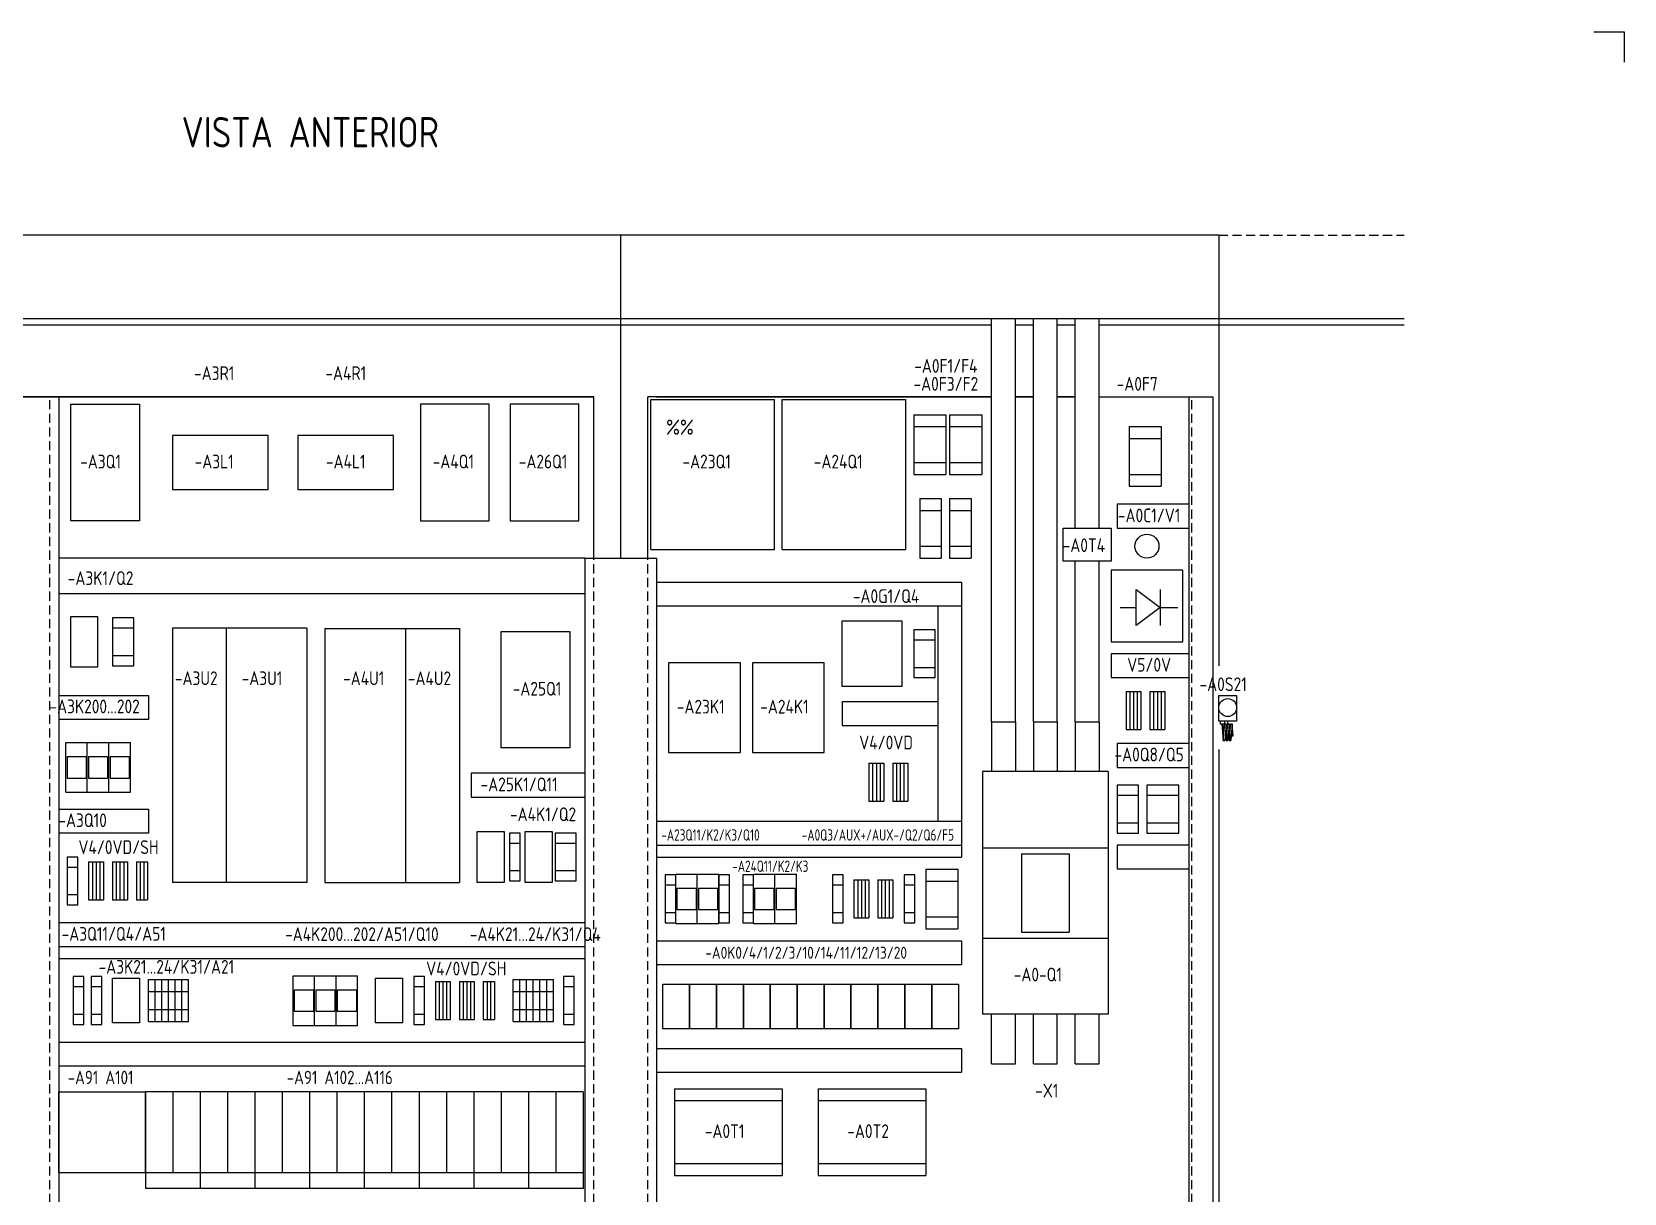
# Model space of a CAD drawing. Extents: x 10 to 420, y 5 to 297.
# Drawn here: x 158.2 to 420, y 106 to 297 of the extents above; entities that cross this region are included whole.
import ezdxf
from ezdxf.enums import TextEntityAlignment as Align

# ---------------------------------------------------------------- set-up
doc = ezdxf.new("R2010")
doc.units = 0
doc.header["$LTSCALE"] = 6
doc.header["$MEASUREMENT"] = 0
doc.linetypes.add('HIDDEN', pattern=[0.375, 0.25, -0.125])
doc.layers.get('0').update_dxf_attribs({"linetype": 'CONTINUOUS'})
for name, color, linetype in [('3', 3, 'CONTINUOUS'), ('CART', 7, 'CONTINUOUS'), ('INT', 3, 'CONTINUOUS'), ('MAN', 3, 'CONTINUOUS')]:
    doc.layers.add(name, color=color, linetype=linetype)
doc.styles.add('DIN', font='DIN', dxfattribs={"width": 0.85})

# ---------------------------------------------------------------- blocks, each defined once
blk = doc.blocks.new('WB-FG100')
at = {"layer": 'CART', "color": 1}
for p, q in [((415, 297), (420, 297)), ((420, 297), (420, 292))]:
    blk.add_line(p, q, dxfattribs=at)
at = {"layer": 'CART', "color": 7, "style": 'DIN', "width": 0.9}
blk.add_attdef('FILE', text='', height=2.5, rotation=90, dxfattribs=at).set_placement((15.95, 68.38), align=Align.CENTER)
for tag, p in [('MOD-3', (13.92, 19)), ('MOD-2', (13.92, 15)), ('MOD-1', (13.92, 11)), ('NR.COMMESSA', (315, 9))]:
    blk.add_attdef(tag, text='', height=2.5, dxfattribs=at).set_placement(p, align=Align.MIDDLE)
at = {"layer": 'CART', "color": 7, "style": 'DIN'}
for tag, width, p in [('REV-3', 0.9, (21.66, 19)), ('DATA-3', 0.9, (45.37, 19)), ('NOME-3', 0.9, (57.37, 19)), ('REV-2', 0.9, (21.66, 15)), ('DATA-2', 0.9, (45.37, 15)), ('NOME-2', 0.9, (57.37, 15)), ('REV-1', 0.9, (21.66, 11)), ('DATA-1', 0.9, (45.37, 11)), ('NOME-1', 0.7, (57.37, 11))]:
    blk.add_attdef(tag, text='', height=2, dxfattribs=dict(at, width=width)).set_placement(p, align=Align.MIDDLE_LEFT)
at = {"layer": 'CART', "color": 7, "style": 'DIN', "width": 0.9}
for tag, p, height in [('DATA', (78.64, 17.94), 2), ('ESECUTORE', (78.64, 13.97), 2), ('CONTROLLORE', (78.64, 9.99), 2), ('NORMA', (78.64, 6.01), 2), ('SEGUE', (398.93, 5.65), 2.8)]:
    blk.add_attdef(tag, p, '', height=height, dxfattribs=at)
at = {"layer": 'CART', "color": 2, "style": 'DIN', "width": 0.9}
for tag, p in [('TITOLO-1/3', (266.5, 18.23)), ('TITOLO-1/2', (266.5, 15.73)), ('TITOLO-2/3', (266.5, 13.18)), ('TITOLO-2/2', (266.5, 10.68)), ('TITOLO-3/3', (266.5, 8.13))]:
    blk.add_attdef(tag, text='', height=3.5, dxfattribs=at).set_placement(p, align=Align.MIDDLE)
at = {"layer": 'CART', "color": 3, "style": 'DIN', "width": 0.9}
blk.add_attdef('ASSIEME', text='', height=3.5, dxfattribs=at).set_placement((334, 17), align=Align.MIDDLE)
at = {"layer": 'CART', "color": 3, "style": 'DIN', "width": 0.85}
for tag, p in [('=', (375.33, 16.63)), ('+', (375.33, 12.76))]:
    blk.add_attdef(tag, text='', height=3, dxfattribs=at).set_placement(p, align=Align.BOTTOM_LEFT)
at = {"layer": 'CART', "color": 2, "style": 'DIN', "width": 0.9}
blk.add_attdef('DISEGNO', text='', height=5, dxfattribs=at).set_placement((395.27, 6.35), align=Align.RIGHT)
at = {"layer": 'CART', "color": 3, "style": 'DIN', "width": 0.9}
blk.add_attdef('FOGLIO', text='', height=2.8, dxfattribs=at).set_placement((414.2, 9.56), align=Align.RIGHT)
at = {"layer": 'CART', "color": 1, "style": 'DIN', "width": 0.9}
blk.add_attdef('TIPOLOGIA', (233.37, 6), '', height=2, dxfattribs=at)
blk = doc.blocks.new('F-3NP50')
at = {"color": 3}
for p, q in [((0, -9.75), (0, 9.75)), ((0, 9.75), (11.5, 9.75)), ((11.5, 9.75), (11.5, -9.75)), ((11.5, -9.75), (0, -9.75))]:
    blk.add_line(p, q, dxfattribs=at)
blk = doc.blocks.new('F-AC15S')
at = {"color": 3, "linetype": 'Continuous'}
for p, q in [((0, 21.25), (0, -21.25)), ((13.5, 21.25), (0, 21.25)), ((13.5, 21.25), (13.5, -21.25)), ((13.5, -21.25), (0, -21.25))]:
    blk.add_line(p, q, dxfattribs=at)
blk = doc.blocks.new('F-ACAS')
at = {"color": 3, "linetype": 'Continuous'}
for p, q in [((0, 21.25), (0, -21.25)), ((9, 21.25), (0, 21.25)), ((9, 21.25), (9, -21.25)), ((9, -21.25), (0, -21.25))]:
    blk.add_line(p, q, dxfattribs=at)

msp = doc.modelspace()

# ---------------------------------------------------------------- linework, layer by layer
at = {"color": 4, "linetype": 'Continuous'}
for p, q in [((255.04, 263.55), (156.74, 263.55)), ((255.04, 210.47), (255.04, 263.55)), ((353.34, 263.55), (255.04, 263.55)), ((353.34, 263.55), (353.34, 192.77)), ((353.34, 179.01), (353.34, 71.86))]:
    msp.add_line(p, q, dxfattribs=at)
at = {"color": 4, "linetype": 'HIDDEN'}
msp.add_line((353.34, 263.55), (383.82, 263.55), dxfattribs=at)
at = {"color": 3, "linetype": 'Continuous'}
for p, q in [((383.82, 249.79), (71.22, 249.79)), ((71.22, 248.8), (315.99, 248.8)), ((315.99, 183.53), (315.99, 249.79)), ((319.92, 183.53), (319.92, 249.79)), ((319.92, 248.8), (322.87, 248.8)), ((322.87, 183.53), (322.87, 249.79)), ((326.8, 183.53), (326.8, 249.79)), ((326.8, 248.8), (329.75, 248.8)), ((329.75, 215.38), (329.75, 249.79)), ((333.68, 215.38), (333.68, 249.79)), ((333.68, 248.8), (383.82, 248.8)), ((197.05, 230.62), (181.32, 230.62)), ((181.32, 230.62), (181.32, 221.77)), ((197.05, 221.77), (197.05, 230.62)), ((217.69, 230.62), (201.96, 230.62)), ((201.96, 230.62), (201.96, 221.77)), ((217.69, 221.77), (217.69, 230.62)), ((181.32, 221.77), (197.05, 221.77)), ((201.96, 221.77), (217.69, 221.77)), ((329.75, 183.53), (329.75, 209.97)), ((333.68, 183.53), (333.68, 209.97)), ((347.45, 208.5), (335.65, 208.5)), ((335.65, 208.5), (335.65, 196.7)), ((347.45, 196.7), (347.45, 208.5)), ((291.42, 200.14), (301.25, 200.14)), ((291.42, 189.33), (291.42, 200.14)), ((301.25, 200.14), (301.25, 189.33)), ((181.32, 198.92), (181.32, 157.14)), ((190.17, 198.92), (181.32, 198.92)), ((190.17, 198.92), (190.17, 157.14)), ((190.17, 198.92), (190.17, 157.14)), ((203.44, 198.92), (190.17, 198.92)), ((203.44, 198.92), (203.44, 157.14)), ((335.65, 196.7), (347.45, 196.7)), ((301.25, 189.33), (291.42, 189.33)), ((315.99, 183.53), (315.99, 175.37)), ((315.99, 183.53), (319.92, 183.53)), ((319.92, 183.53), (319.92, 175.37)), ((322.87, 183.53), (326.8, 183.53)), ((322.87, 183.53), (322.87, 175.37)), ((326.8, 183.53), (326.8, 175.37)), ((329.75, 183.53), (333.68, 183.53)), ((329.75, 183.53), (329.75, 175.37)), ((333.68, 183.53), (333.68, 175.37)), ((163.8, 180.14), (167.34, 180.14)), ((167.34, 180.14), (170.88, 180.14)), ((170.88, 180.14), (174.42, 180.14)), ((335.16, 175.37), (314.52, 175.37)), ((314.52, 175.37), (314.52, 135.46)), ((335.16, 175.37), (335.16, 135.46)), ((163.8, 171.98), (167.34, 171.98)), ((167.34, 171.98), (170.88, 171.98)), ((170.88, 171.98), (174.42, 171.98)), ((314.52, 162.84), (335.16, 162.84)), ((320.91, 161.86), (328.77, 161.86)), ((320.91, 161.86), (320.91, 148.98)), ((328.77, 161.86), (328.77, 148.98)), ((190.17, 157.14), (181.32, 157.14)), ((203.44, 157.14), (190.17, 157.14)), ((264.07, 158.51), (267.61, 158.51)), ((267.61, 158.51), (271.15, 158.51)), ((276.85, 158.51), (280.39, 158.51)), ((280.39, 158.51), (283.93, 158.51)), ((264.07, 150.36), (267.61, 150.36)), ((267.61, 150.36), (271.15, 150.36)), ((276.85, 150.36), (280.39, 150.36)), ((280.39, 150.36), (283.93, 150.36)), ((314.52, 148), (335.16, 148)), ((320.91, 148.98), (328.77, 148.98)), ((201.16, 141.8), (204.7, 141.8)), ((204.7, 141.8), (208.23, 141.8)), ((208.23, 141.8), (211.77, 141.8)), ((201.16, 133.64), (204.7, 133.64)), ((204.7, 133.64), (208.23, 133.64)), ((208.23, 133.64), (211.77, 133.64)), ((335.16, 135.46), (314.52, 135.46)), ((315.99, 127.3), (315.99, 135.46)), ((319.92, 127.3), (319.92, 135.46)), ((322.87, 127.3), (322.87, 135.46)), ((326.8, 127.3), (326.8, 135.46)), ((329.75, 127.3), (329.75, 135.46)), ((333.68, 127.3), (333.68, 135.46)), ((315.99, 127.3), (319.92, 127.3)), ((322.87, 127.3), (326.8, 127.3)), ((329.75, 127.3), (333.68, 127.3))]:
    msp.add_line(p, q, dxfattribs=at)
at = {"color": 2, "linetype": 'Continuous'}
for p, q in [((150.85, 237.01), (162.64, 237.01)), ((162.64, 237.01), (162.64, 95.45)), ((348.43, 237.01), (348.43, 95.45)), ((348.43, 237.01), (352.36, 237.01)), ((352.36, 237.01), (352.36, 95.45)), ((348.43, 219.31), (336.63, 219.31)), ((336.63, 219.31), (336.63, 215.38)), ((337.62, 219.31), (337.62, 219.31)), ((336.63, 215.38), (348.43, 215.38)), ((249.15, 210.47), (162.64, 210.47)), ((249.15, 210.47), (249.15, 95.45)), ((249.15, 210.47), (260.94, 210.47)), ((260.94, 210.47), (260.94, 95.45)), ((249.15, 204.57), (162.64, 204.57)), ((260.94, 206.53), (311.08, 206.53)), ((311.08, 206.53), (311.08, 161.32)), ((260.94, 202.6), (311.08, 202.6)), ((307.14, 202.6), (307.14, 167.21)), ((348.43, 194.74), (335.65, 194.74)), ((335.65, 194.74), (335.65, 190.81)), ((335.65, 190.81), (348.43, 190.81)), ((162.64, 187.86), (177.39, 187.86)), ((177.39, 187.86), (177.39, 183.92)), ((291.42, 186.87), (307.14, 186.87)), ((291.42, 186.87), (291.42, 182.94)), ((177.39, 183.92), (162.64, 183.92)), ((291.42, 182.94), (307.14, 182.94)), ((336.63, 179.99), (336.63, 176.06)), ((348.43, 179.99), (336.63, 179.99)), ((336.63, 176.06), (348.43, 176.06)), ((230.47, 175.08), (230.47, 171.15)), ((249.15, 175.08), (230.47, 175.08)), ((230.47, 171.15), (249.15, 171.15)), ((162.64, 169.18), (177.39, 169.18)), ((177.39, 169.18), (177.39, 165.25)), ((177.39, 165.25), (162.64, 165.25)), ((260.94, 167.21), (311.08, 167.21)), ((260.94, 163.28), (311.08, 163.28)), ((348.43, 163.28), (336.63, 163.28)), ((336.63, 163.28), (336.63, 159.35)), ((260.94, 161.32), (311.08, 161.32)), ((336.63, 159.35), (348.43, 159.35)), ((249.15, 150.5), (162.64, 150.5)), ((260.94, 147.55), (311.08, 147.55)), ((311.08, 147.55), (311.08, 143.62)), ((249.15, 146.57), (162.64, 146.57)), ((249.15, 144.6), (162.64, 144.6)), ((260.94, 143.62), (311.08, 143.62)), ((249.15, 130.84), (162.64, 130.84)), ((260.94, 129.86), (311.08, 129.86)), ((311.08, 129.86), (311.08, 125.93)), ((249.15, 126.91), (162.64, 126.91)), ((260.94, 125.93), (311.08, 125.93))]:
    msp.add_line(p, q, dxfattribs=at)
at = {"color": 7, "linetype": 'Continuous'}
for p, q in [((250.62, 237.01), (150.85, 237.01)), ((161.17, 237.01), (250.62, 237.01)), ((250.62, 210.47), (250.62, 237.01)), ((259.47, 210.47), (259.47, 237.01)), ((315.99, 237.01), (259.47, 237.01)), ((260.94, 237.01), (315.99, 237.01)), ((319.92, 237.01), (322.87, 237.01)), ((319.92, 237.01), (322.87, 237.01)), ((322.87, 237.01), (319.92, 237.01)), ((329.75, 237.01), (326.8, 237.01)), ((326.8, 237.01), (329.75, 237.01)), ((326.8, 237.01), (329.75, 237.01)), ((333.68, 237.01), (348.43, 237.01)), ((327.79, 209.97), (327.79, 215.38)), ((327.79, 215.38), (335.65, 215.38)), ((335.65, 215.38), (335.65, 209.97)), ((335.65, 209.97), (327.79, 209.97)), ((164, 177.83), (167.14, 177.83)), ((167.54, 177.83), (170.68, 177.83)), ((171.08, 177.83), (174.22, 177.83)), ((164, 174.29), (167.14, 174.29)), ((167.54, 174.29), (170.68, 174.29)), ((171.08, 174.29), (174.22, 174.29)), ((264.27, 156.2), (267.41, 156.2)), ((267.8, 156.2), (270.95, 156.2)), ((277.04, 156.2), (280.19, 156.2)), ((280.58, 156.2), (283.73, 156.2)), ((264.27, 152.67), (267.41, 152.67)), ((267.8, 152.67), (270.95, 152.67)), ((277.04, 152.67), (280.19, 152.67)), ((280.58, 152.67), (283.73, 152.67)), ((177.39, 141.16), (178.49, 141.16)), ((177.39, 134.28), (177.39, 141.16)), ((177.39, 139.2), (178.49, 139.2)), ((178.49, 141.16), (179.59, 141.16)), ((178.49, 134.28), (178.49, 141.16)), ((178.49, 134.28), (178.49, 141.16)), ((178.49, 139.2), (179.59, 139.2)), ((179.59, 134.28), (179.59, 141.16)), ((179.59, 141.16), (180.69, 141.16)), ((179.59, 134.28), (179.59, 141.16)), ((179.59, 139.2), (180.69, 139.2)), ((180.69, 141.16), (181.79, 141.16)), ((180.69, 134.28), (180.69, 141.16)), ((180.69, 141.16), (181.79, 141.16)), ((180.69, 134.28), (180.69, 141.16)), ((180.69, 134.28), (180.69, 141.16)), ((180.69, 139.2), (181.79, 139.2)), ((180.69, 139.2), (181.79, 139.2)), ((181.79, 141.16), (182.89, 141.16)), ((181.79, 134.28), (181.79, 141.16)), ((181.79, 134.28), (181.79, 141.16)), ((181.79, 134.28), (181.79, 141.16)), ((181.79, 139.2), (182.89, 139.2)), ((182.89, 141.16), (183.99, 141.16)), ((182.89, 134.28), (182.89, 141.16)), ((182.89, 134.28), (182.89, 141.16)), ((182.89, 139.2), (183.99, 139.2)), ((183.99, 134.28), (183.99, 141.16)), ((201.35, 139.49), (204.5, 139.49)), ((204.89, 139.49), (208.04, 139.49)), ((208.43, 139.49), (211.58, 139.49)), ((237.35, 141.16), (238.45, 141.16)), ((237.35, 134.28), (237.35, 141.16)), ((237.35, 139.2), (238.45, 139.2)), ((238.45, 134.28), (238.45, 141.16)), ((238.45, 141.16), (239.55, 141.16)), ((238.45, 134.28), (238.45, 141.16)), ((238.45, 139.2), (239.55, 139.2)), ((239.55, 141.16), (240.65, 141.16)), ((239.55, 134.28), (239.55, 141.16)), ((239.55, 134.28), (239.55, 141.16)), ((239.55, 139.2), (240.65, 139.2)), ((240.65, 141.16), (241.75, 141.16)), ((240.65, 134.28), (240.65, 141.16)), ((240.65, 141.16), (241.75, 141.16)), ((240.65, 134.28), (240.65, 141.16)), ((240.65, 134.28), (240.65, 141.16)), ((240.65, 139.2), (241.75, 139.2)), ((240.65, 139.2), (241.75, 139.2)), ((241.75, 134.28), (241.75, 141.16)), ((241.75, 134.28), (241.75, 141.16)), ((241.75, 141.16), (242.86, 141.16)), ((241.75, 134.28), (241.75, 141.16)), ((241.75, 139.2), (242.86, 139.2)), ((242.86, 134.28), (242.86, 141.16)), ((242.86, 141.16), (243.96, 141.16)), ((242.86, 134.28), (242.86, 141.16)), ((242.86, 139.2), (243.96, 139.2)), ((243.96, 134.28), (243.96, 141.16)), ((177.39, 136.25), (178.49, 136.25)), ((178.49, 136.25), (179.59, 136.25)), ((179.59, 136.25), (180.69, 136.25)), ((180.69, 136.25), (181.79, 136.25)), ((180.69, 136.25), (181.79, 136.25)), ((181.79, 136.25), (182.89, 136.25)), ((182.89, 136.25), (183.99, 136.25)), ((237.35, 136.25), (238.45, 136.25)), ((238.45, 136.25), (239.55, 136.25)), ((239.55, 136.25), (240.65, 136.25)), ((240.65, 136.25), (241.75, 136.25)), ((240.65, 136.25), (241.75, 136.25)), ((241.75, 136.25), (242.86, 136.25)), ((242.86, 136.25), (243.96, 136.25)), ((177.39, 134.28), (178.49, 134.28)), ((178.49, 134.28), (179.59, 134.28)), ((179.59, 134.28), (180.69, 134.28)), ((180.69, 134.28), (181.79, 134.28)), ((180.69, 134.28), (181.79, 134.28)), ((181.79, 134.28), (182.89, 134.28)), ((182.89, 134.28), (183.99, 134.28)), ((201.35, 135.95), (204.5, 135.95)), ((204.89, 135.95), (208.04, 135.95)), ((208.43, 135.95), (211.58, 135.95)), ((237.35, 134.28), (238.45, 134.28)), ((238.45, 134.28), (239.55, 134.28)), ((239.55, 134.28), (240.65, 134.28)), ((240.65, 134.28), (241.75, 134.28)), ((240.65, 134.28), (241.75, 134.28)), ((241.75, 134.28), (242.86, 134.28)), ((242.86, 134.28), (243.96, 134.28)), ((162.64, 122.73), (176.9, 122.73)), ((162.64, 109.46), (162.64, 122.73)), ((176.9, 109.46), (176.9, 122.73)), ((176.9, 122.73), (176.9, 106.81)), ((185.89, 122.73), (176.9, 122.73)), ((181.39, 122.73), (181.39, 109.46)), ((185.89, 122.73), (185.89, 106.81)), ((194.89, 122.73), (185.89, 122.73)), ((185.89, 122.73), (185.89, 106.81)), ((190.39, 122.73), (190.39, 109.46)), ((194.89, 122.73), (194.89, 106.81)), ((194.89, 122.73), (194.89, 106.81)), ((203.88, 122.73), (194.89, 122.73)), ((199.38, 122.73), (199.38, 109.46)), ((203.88, 122.73), (203.88, 106.81)), ((212.87, 122.73), (203.88, 122.73)), ((203.88, 122.73), (203.88, 106.81)), ((208.38, 122.73), (208.38, 109.46)), ((212.87, 122.73), (212.87, 106.81)), ((212.87, 122.73), (212.87, 106.81)), ((221.87, 122.73), (212.87, 122.73)), ((217.37, 122.73), (217.37, 109.46)), ((221.87, 122.73), (221.87, 106.81)), ((230.86, 122.73), (221.87, 122.73)), ((221.87, 122.73), (221.87, 106.81)), ((226.37, 122.73), (226.37, 109.46)), ((230.86, 122.73), (230.86, 106.81)), ((230.86, 122.73), (230.86, 106.81)), ((239.86, 122.73), (230.86, 122.73)), ((235.36, 122.73), (235.36, 109.46)), ((239.86, 122.73), (239.86, 106.81)), ((248.85, 122.73), (239.86, 122.73)), ((239.86, 122.73), (239.86, 106.81)), ((244.35, 122.73), (244.35, 109.46)), ((248.85, 122.73), (248.85, 106.81)), ((162.64, 109.46), (176.9, 109.46)), ((176.9, 109.46), (185.89, 109.46)), ((185.89, 109.46), (194.89, 109.46)), ((194.89, 109.46), (203.88, 109.46)), ((203.88, 109.46), (212.87, 109.46)), ((212.87, 109.46), (221.87, 109.46)), ((221.87, 109.46), (230.86, 109.46)), ((230.86, 109.46), (239.86, 109.46)), ((239.86, 109.46), (248.85, 109.46)), ((185.89, 106.81), (176.9, 106.81)), ((194.89, 106.81), (185.89, 106.81)), ((203.88, 106.81), (194.89, 106.81)), ((212.87, 106.81), (203.88, 106.81)), ((221.87, 106.81), (212.87, 106.81)), ((230.86, 106.81), (221.87, 106.81)), ((239.86, 106.81), (230.86, 106.81)), ((248.85, 106.81), (239.86, 106.81))]:
    msp.add_line(p, q, dxfattribs=at)
at = {"color": 7, "linetype": 'HIDDEN'}
for p, q in [((161.17, 95.45), (161.17, 237.01)), ((348.92, 95.45), (348.92, 237.01)), ((250.62, 95.45), (250.62, 210.47)), ((259.47, 95.45), (259.47, 210.47))]:
    msp.add_line(p, q, dxfattribs=at)
at = {"color": 3}
for p, q in [((164.61, 216.61), (164.61, 235.78)), ((164.61, 235.78), (175.91, 235.78)), ((175.91, 235.78), (175.91, 216.61)), ((259.96, 211.89), (259.96, 236.56)), ((259.96, 236.56), (280.31, 236.56)), ((280.31, 211.89), (280.31, 236.56)), ((281.59, 211.89), (281.59, 236.56)), ((281.59, 236.56), (301.93, 236.56)), ((301.93, 211.89), (301.93, 236.56)), ((175.91, 216.61), (164.61, 216.61)), ((259.96, 211.89), (280.31, 211.89)), ((281.59, 211.89), (301.93, 211.89)), ((235.38, 179.26), (235.38, 198.42)), ((235.38, 198.42), (246.69, 198.42)), ((246.69, 198.42), (246.69, 179.26)), ((246.69, 179.26), (235.38, 179.26)), ((263.89, 123.22), (281.59, 123.22)), ((263.89, 123.22), (263.89, 108.97)), ((281.59, 123.22), (281.59, 108.97)), ((287.48, 123.22), (305.18, 123.22)), ((287.48, 123.22), (287.48, 108.97)), ((305.18, 123.22), (305.18, 108.97)), ((263.89, 121.26), (281.59, 121.26)), ((287.48, 121.26), (305.18, 121.26)), ((263.89, 110.94), (281.59, 110.94)), ((287.48, 110.94), (305.18, 110.94)), ((263.89, 108.97), (281.59, 108.97)), ((287.48, 108.97), (305.18, 108.97))]:
    msp.add_line(p, q, dxfattribs=at)
at = {"color": 7}
for p, q in [((339.77, 205.31), (343.7, 202.36)), ((339.77, 199.41), (339.77, 205.31)), ((343.7, 205.31), (343.7, 199.41)), ((337.13, 202.36), (339.77, 202.36)), ((343.7, 202.36), (339.77, 199.41)), ((343.71, 202.36), (346.65, 202.36)), ((164, 177.83), (164, 174.29)), ((167.14, 177.83), (167.14, 174.29)), ((167.54, 177.83), (167.54, 174.29)), ((170.68, 177.83), (170.68, 174.29)), ((171.08, 177.83), (171.08, 174.29)), ((174.22, 177.83), (174.22, 174.29)), ((264.27, 156.2), (264.27, 152.67)), ((267.41, 156.2), (267.41, 152.67)), ((267.8, 156.2), (267.8, 152.67)), ((270.95, 156.2), (270.95, 152.67)), ((277.04, 156.2), (277.04, 152.67)), ((280.19, 156.2), (280.19, 152.67)), ((280.58, 156.2), (280.58, 152.67)), ((283.73, 156.2), (283.73, 152.67)), ((201.35, 139.49), (201.35, 135.95)), ((204.5, 139.49), (204.5, 135.95)), ((204.89, 139.49), (204.89, 135.95)), ((208.04, 139.49), (208.04, 135.95)), ((208.43, 139.49), (208.43, 135.95)), ((211.58, 139.49), (211.58, 135.95))]:
    msp.add_line(p, q, dxfattribs=at)
at = {"color": 1, "linetype": 'Continuous'}
for p, q in [((338.11, 188.53), (338.72, 188.53)), ((338.11, 188.53), (338.11, 182.27)), ((338.72, 188.53), (338.72, 182.27)), ((338.72, 188.53), (339.33, 188.53)), ((338.72, 188.53), (338.72, 182.27)), ((339.33, 188.53), (339.33, 182.27)), ((339.33, 188.53), (339.94, 188.53)), ((339.33, 188.53), (339.33, 182.27)), ((339.94, 188.53), (340.55, 188.53)), ((339.94, 188.53), (339.94, 182.27)), ((339.94, 188.53), (339.94, 182.27)), ((340.55, 188.53), (340.55, 182.27)), ((342.04, 188.53), (342.65, 188.53)), ((342.04, 188.53), (342.04, 182.27)), ((342.65, 188.53), (343.26, 188.53)), ((342.65, 188.53), (342.65, 182.27)), ((342.65, 188.53), (342.65, 182.27)), ((343.26, 188.53), (343.87, 188.53)), ((343.26, 188.53), (343.26, 182.27)), ((343.26, 188.53), (343.26, 182.27)), ((343.87, 188.53), (344.48, 188.53)), ((343.87, 188.53), (343.87, 182.27)), ((343.87, 188.53), (343.87, 182.27)), ((344.48, 188.53), (344.48, 182.27)), ((353.59, 183.68), (353.59, 183.19)), ((354.33, 183.19), (354.33, 183.68)), ((354.82, 183.19), (354.82, 183.68)), ((338.11, 182.27), (338.72, 182.27)), ((338.72, 182.27), (339.33, 182.27)), ((339.33, 182.27), (339.94, 182.27)), ((339.94, 182.27), (340.55, 182.27)), ((342.04, 182.27), (342.65, 182.27)), ((342.65, 182.27), (343.26, 182.27)), ((343.26, 182.27), (343.87, 182.27)), ((343.87, 182.27), (344.48, 182.27)), ((353.59, 183.19), (354.57, 183.19)), ((353.84, 183.19), (354.08, 180.48)), ((354.2, 181.84), (354.08, 183.19)), ((354.08, 180.48), (354.33, 183.19)), ((354.33, 183.19), (354.57, 183.19)), ((354.57, 183.19), (354.33, 180.48)), ((354.45, 181.84), (354.57, 180.48)), ((354.82, 180.48), (354.57, 183.19)), ((354.57, 180.48), (354.82, 183.19)), ((355.07, 183.19), (354.82, 180.48)), ((354.82, 183.19), (355.07, 183.19)), ((354.94, 181.84), (355.07, 180.48)), ((355.31, 180.48), (355.07, 183.19)), ((355.07, 180.48), (355.31, 183.19)), ((355.31, 183.19), (355.56, 183.19)), ((355.56, 183.19), (355.31, 180.48)), ((355.43, 181.84), (355.49, 181.22)), ((355.49, 181.22), (355.74, 181.22)), ((355.74, 181.22), (355.56, 183.19)), ((354.08, 180.48), (354.33, 180.48)), ((354.57, 180.48), (354.82, 180.48)), ((354.57, 180.48), (354.82, 180.48)), ((355.07, 180.48), (355.31, 180.48)), ((355.07, 180.48), (355.31, 180.48)), ((295.84, 176.73), (296.45, 176.73)), ((295.84, 176.73), (295.84, 170.48)), ((296.45, 176.73), (297.06, 176.73)), ((296.45, 176.73), (296.45, 170.48)), ((296.45, 176.73), (296.45, 170.48)), ((297.06, 176.73), (297.67, 176.73)), ((297.06, 176.73), (297.06, 170.48)), ((297.06, 176.73), (297.06, 170.48)), ((297.67, 176.73), (297.67, 170.48)), ((297.67, 176.73), (298.28, 176.73)), ((297.67, 176.73), (297.67, 170.48)), ((298.28, 176.73), (298.28, 170.48)), ((299.77, 176.73), (300.38, 176.73)), ((299.77, 176.73), (299.77, 170.48)), ((300.38, 176.73), (300.38, 170.48)), ((300.38, 176.73), (300.99, 176.73)), ((300.38, 176.73), (300.38, 170.48)), ((300.99, 176.73), (300.99, 170.48)), ((300.99, 176.73), (301.6, 176.73)), ((300.99, 176.73), (300.99, 170.48)), ((301.6, 176.73), (301.6, 170.48)), ((301.6, 176.73), (302.21, 176.73)), ((301.6, 176.73), (301.6, 170.48)), ((302.21, 176.73), (302.21, 170.48)), ((295.84, 170.48), (296.45, 170.48)), ((296.45, 170.48), (297.06, 170.48)), ((297.06, 170.48), (297.67, 170.48)), ((297.67, 170.48), (298.28, 170.48)), ((299.77, 170.48), (300.38, 170.48)), ((300.38, 170.48), (300.99, 170.48)), ((300.99, 170.48), (301.6, 170.48)), ((301.6, 170.48), (302.21, 170.48)), ((167.56, 160.51), (168.17, 160.51)), ((167.56, 160.51), (167.56, 154.26)), ((168.17, 160.51), (168.17, 154.26)), ((168.17, 160.51), (168.78, 160.51)), ((168.17, 160.51), (168.17, 154.26)), ((168.78, 160.51), (169.39, 160.51)), ((168.78, 160.51), (168.78, 154.26)), ((168.78, 160.51), (168.78, 154.26)), ((169.39, 160.51), (169.39, 154.26)), ((169.39, 160.51), (170, 160.51)), ((169.39, 160.51), (169.39, 154.26)), ((170, 160.51), (170, 154.26)), ((171.49, 160.51), (172.1, 160.51)), ((171.49, 160.51), (171.49, 154.26)), ((172.1, 160.51), (172.1, 154.26)), ((172.1, 160.51), (172.71, 160.51)), ((172.1, 160.51), (172.1, 154.26)), ((172.71, 160.51), (172.71, 154.26)), ((172.71, 160.51), (173.32, 160.51)), ((172.71, 160.51), (172.71, 154.26)), ((173.32, 160.51), (173.32, 154.26)), ((173.32, 160.51), (173.93, 160.51)), ((173.32, 160.51), (173.32, 154.26)), ((173.93, 160.51), (173.93, 154.26)), ((175.42, 160.51), (176.03, 160.51)), ((175.42, 160.51), (175.42, 154.26)), ((176.03, 160.51), (176.64, 160.51)), ((176.03, 160.51), (176.03, 154.26)), ((176.03, 160.51), (176.03, 154.26)), ((176.64, 160.51), (176.64, 154.26)), ((176.64, 160.51), (177.25, 160.51)), ((176.64, 160.51), (176.64, 154.26)), ((177.25, 160.51), (177.25, 154.26)), ((293.38, 157.56), (293.99, 157.56)), ((293.38, 157.56), (293.38, 151.31)), ((293.99, 157.56), (293.99, 151.31)), ((293.99, 157.56), (294.6, 157.56)), ((293.99, 157.56), (293.99, 151.31)), ((294.6, 157.56), (294.6, 151.31)), ((294.6, 157.56), (295.21, 157.56)), ((294.6, 157.56), (294.6, 151.31)), ((295.21, 157.56), (295.82, 157.56)), ((295.21, 157.56), (295.21, 151.31)), ((295.21, 157.56), (295.21, 151.31)), ((295.82, 157.56), (295.82, 151.31)), ((297.31, 157.56), (297.92, 157.56)), ((297.31, 157.56), (297.31, 151.31)), ((297.92, 157.56), (297.92, 151.31)), ((297.92, 157.56), (298.53, 157.56)), ((297.92, 157.56), (297.92, 151.31)), ((298.53, 157.56), (299.14, 157.56)), ((298.53, 157.56), (298.53, 151.31)), ((298.53, 157.56), (298.53, 151.31)), ((299.14, 157.56), (299.75, 157.56)), ((299.14, 157.56), (299.14, 151.31)), ((299.14, 157.56), (299.14, 151.31)), ((299.75, 157.56), (299.75, 151.31)), ((167.56, 154.26), (168.17, 154.26)), ((168.17, 154.26), (168.78, 154.26)), ((168.78, 154.26), (169.39, 154.26)), ((169.39, 154.26), (170, 154.26)), ((171.49, 154.26), (172.1, 154.26)), ((172.1, 154.26), (172.71, 154.26)), ((172.71, 154.26), (173.32, 154.26)), ((173.32, 154.26), (173.93, 154.26)), ((175.42, 154.26), (176.03, 154.26)), ((176.03, 154.26), (176.64, 154.26)), ((176.64, 154.26), (177.25, 154.26)), ((293.38, 151.31), (293.99, 151.31)), ((293.99, 151.31), (294.6, 151.31)), ((294.6, 151.31), (295.21, 151.31)), ((295.21, 151.31), (295.82, 151.31)), ((297.31, 151.31), (297.92, 151.31)), ((297.92, 151.31), (298.53, 151.31)), ((298.53, 151.31), (299.14, 151.31)), ((299.14, 151.31), (299.75, 151.31)), ((224.57, 140.85), (225.18, 140.85)), ((224.57, 140.85), (224.57, 134.6)), ((225.18, 140.85), (225.18, 134.6)), ((225.18, 140.85), (225.79, 140.85)), ((225.18, 140.85), (225.18, 134.6)), ((225.79, 140.85), (225.79, 134.6)), ((225.79, 140.85), (226.4, 140.85)), ((225.79, 140.85), (225.79, 134.6)), ((226.4, 140.85), (227.01, 140.85)), ((226.4, 140.85), (226.4, 134.6)), ((226.4, 140.85), (226.4, 134.6)), ((227.01, 140.85), (227.01, 134.6)), ((228.5, 140.85), (229.11, 140.85)), ((228.5, 140.85), (228.5, 134.6)), ((229.11, 140.85), (229.72, 140.85)), ((229.11, 140.85), (229.11, 134.6)), ((229.11, 140.85), (229.11, 134.6)), ((229.72, 140.85), (230.33, 140.85)), ((229.72, 140.85), (229.72, 134.6)), ((229.72, 140.85), (229.72, 134.6)), ((230.33, 140.85), (230.94, 140.85)), ((230.33, 140.85), (230.33, 134.6)), ((230.33, 140.85), (230.33, 134.6)), ((230.94, 140.85), (230.94, 134.6)), ((232.44, 140.85), (233.05, 140.85)), ((232.44, 140.85), (232.44, 134.6)), ((233.05, 140.85), (233.65, 140.85)), ((233.05, 140.85), (233.05, 134.6)), ((233.05, 140.85), (233.05, 134.6)), ((233.65, 140.85), (234.26, 140.85)), ((233.65, 140.85), (233.65, 134.6)), ((233.65, 140.85), (233.65, 134.6)), ((234.26, 140.85), (234.26, 134.6)), ((224.57, 134.6), (225.18, 134.6)), ((225.18, 134.6), (225.79, 134.6)), ((225.79, 134.6), (226.4, 134.6)), ((226.4, 134.6), (227.01, 134.6)), ((228.5, 134.6), (229.11, 134.6)), ((229.11, 134.6), (229.72, 134.6)), ((229.72, 134.6), (230.33, 134.6)), ((230.33, 134.6), (230.94, 134.6)), ((232.44, 134.6), (233.05, 134.6)), ((233.05, 134.6), (233.65, 134.6)), ((233.65, 134.6), (234.26, 134.6))]:
    msp.add_line(p, q, dxfattribs=at)
at = {"color": 7, "linetype": 'Continuous'}
msp.add_lwpolyline([(353.34, 183.68), (353.34, 187.86), (356.29, 187.86), (356.29, 183.68)], close=True, dxfattribs=at)
at = {"linetype": 'Continuous'}
msp.add_circle((341.55, 212.43), 1.97, dxfattribs=at)
at = {"color": 7, "linetype": 'Continuous'}
msp.add_circle((354.82, 185.89), 1.47, dxfattribs=at)
at = {"layer": '3'}
for p, q in [((164.61, 200.88), (169.03, 200.88)), ((164.61, 192.53), (164.61, 200.88)), ((169.03, 200.88), (169.03, 192.53)), ((169.03, 192.53), (164.61, 192.53)), ((274.7, 193.26), (262.91, 193.26)), ((262.91, 193.26), (262.91, 178.52)), ((274.7, 178.52), (274.7, 193.26)), ((288.47, 193.26), (276.67, 193.26)), ((276.67, 193.26), (276.67, 178.52)), ((288.47, 178.52), (288.47, 193.26)), ((163.8, 171.98), (163.8, 180.14)), ((167.34, 171.98), (167.34, 180.14)), ((167.34, 171.98), (167.34, 180.14)), ((170.88, 171.98), (170.88, 180.14)), ((170.88, 171.98), (170.88, 180.14)), ((174.42, 171.98), (174.42, 180.14)), ((262.91, 178.52), (274.7, 178.52)), ((276.67, 178.52), (288.47, 178.52)), ((231.45, 165.49), (235.88, 165.49)), ((231.45, 157.14), (231.45, 165.49)), ((235.88, 165.49), (235.88, 157.14)), ((239.32, 165.49), (243.74, 165.49)), ((239.32, 157.14), (239.32, 165.49)), ((243.74, 165.49), (243.74, 157.14)), ((235.88, 157.14), (231.45, 157.14)), ((243.74, 157.14), (239.32, 157.14)), ((264.07, 150.36), (264.07, 158.51)), ((267.61, 150.36), (267.61, 158.51)), ((267.61, 150.36), (267.61, 158.51)), ((271.15, 150.36), (271.15, 158.51)), ((276.85, 150.36), (276.85, 158.51)), ((280.39, 150.36), (280.39, 158.51)), ((280.39, 150.36), (280.39, 158.51)), ((283.93, 150.36), (283.93, 158.51)), ((171.49, 141.41), (175.91, 141.41)), ((171.49, 134.04), (171.49, 141.41)), ((175.91, 141.41), (175.91, 134.04)), ((201.16, 133.64), (201.16, 141.8)), ((204.7, 133.64), (204.7, 141.8)), ((204.7, 133.64), (204.7, 141.8)), ((208.23, 133.64), (208.23, 141.8)), ((208.23, 133.64), (208.23, 141.8)), ((211.77, 133.64), (211.77, 141.8)), ((214.74, 141.41), (219.17, 141.41)), ((214.74, 134.04), (214.74, 141.41)), ((219.17, 141.41), (219.17, 134.04)), ((261.93, 140.43), (266.35, 140.43)), ((261.93, 133.05), (261.93, 140.43)), ((266.35, 140.43), (270.77, 140.43)), ((266.35, 133.05), (266.35, 140.43)), ((266.35, 140.43), (266.35, 133.05)), ((270.77, 140.43), (275.2, 140.43)), ((270.77, 133.05), (270.77, 140.43)), ((270.77, 140.43), (270.77, 133.05)), ((275.2, 140.43), (275.2, 133.05)), ((275.2, 140.43), (279.62, 140.43)), ((275.2, 133.05), (275.2, 140.43)), ((279.62, 140.43), (279.62, 133.05)), ((279.62, 140.43), (284.04, 140.43)), ((279.62, 133.05), (279.62, 140.43)), ((284.04, 140.43), (288.47, 140.43)), ((284.04, 133.05), (284.04, 140.43)), ((284.04, 140.43), (284.04, 133.05)), ((288.47, 140.43), (292.89, 140.43)), ((288.47, 133.05), (288.47, 140.43)), ((288.47, 140.43), (288.47, 133.05)), ((292.89, 140.43), (292.89, 133.05)), ((292.89, 140.43), (297.31, 140.43)), ((292.89, 133.05), (292.89, 140.43)), ((297.31, 140.43), (297.31, 133.05)), ((297.31, 140.43), (301.74, 140.43)), ((297.31, 133.05), (297.31, 140.43)), ((301.74, 140.43), (306.16, 140.43)), ((301.74, 133.05), (301.74, 140.43)), ((301.74, 140.43), (301.74, 133.05)), ((306.16, 140.43), (306.16, 133.05)), ((306.16, 140.43), (310.58, 140.43)), ((306.16, 133.05), (306.16, 140.43)), ((310.58, 140.43), (310.58, 133.05)), ((175.91, 134.04), (171.49, 134.04)), ((219.17, 134.04), (214.74, 134.04)), ((266.35, 133.05), (261.93, 133.05)), ((270.77, 133.05), (266.35, 133.05)), ((275.2, 133.05), (270.77, 133.05)), ((279.62, 133.05), (275.2, 133.05)), ((284.04, 133.05), (279.62, 133.05)), ((288.47, 133.05), (284.04, 133.05)), ((292.89, 133.05), (288.47, 133.05)), ((297.31, 133.05), (292.89, 133.05)), ((301.74, 133.05), (297.31, 133.05)), ((306.16, 133.05), (301.74, 133.05)), ((310.58, 133.05), (306.16, 133.05))]:
    msp.add_line(p, q, dxfattribs=at)
at = {"layer": 'INT'}
for p, q in [((303.21, 234.05), (303.21, 224.24)), ((303.21, 234.05), (308.49, 234.05)), ((308.49, 234.05), (308.49, 224.24)), ((309.11, 234.05), (309.11, 224.24)), ((309.11, 234.05), (314.39, 234.05)), ((314.39, 234.05), (314.39, 224.24)), ((303.21, 232.08), (308.49, 232.08)), ((309.11, 232.08), (314.39, 232.08)), ((338.6, 232.08), (338.6, 222.27)), ((338.6, 232.08), (343.88, 232.08)), ((343.88, 232.08), (343.88, 222.27)), ((338.6, 230.12), (343.88, 230.12)), ((303.21, 226.2), (308.49, 226.2)), ((309.11, 226.2), (314.39, 226.2)), ((303.21, 224.24), (308.49, 224.24)), ((309.11, 224.24), (314.39, 224.24)), ((338.6, 224.24), (343.88, 224.24)), ((304.19, 220.29), (304.19, 210.48)), ((304.19, 220.29), (307.71, 220.29)), ((307.71, 220.29), (307.71, 210.48)), ((309.11, 220.29), (309.11, 210.48)), ((309.11, 220.29), (312.63, 220.29)), ((312.63, 220.29), (312.63, 210.48)), ((338.6, 222.27), (343.88, 222.27)), ((304.19, 218.32), (307.71, 218.32)), ((309.11, 218.32), (312.63, 218.32)), ((304.19, 212.44), (307.71, 212.44)), ((309.11, 212.44), (312.63, 212.44)), ((304.19, 210.48), (307.71, 210.48)), ((309.11, 210.48), (312.63, 210.48)), ((174.99, 200.64), (171.49, 200.64)), ((171.49, 200.64), (171.49, 192.77)), ((174.99, 192.77), (174.99, 200.64)), ((306.71, 198.67), (303.21, 198.67)), ((303.21, 198.67), (303.21, 190.81)), ((306.71, 190.81), (306.71, 198.67)), ((171.49, 192.77), (174.99, 192.77)), ((303.21, 190.81), (306.71, 190.81)), ((340.13, 173.11), (336.63, 173.11)), ((336.63, 173.11), (336.63, 165.25)), ((340.13, 165.25), (340.13, 173.11)), ((346.8, 173.11), (341.55, 173.11)), ((341.55, 173.11), (341.55, 165.25)), ((346.8, 165.25), (346.8, 173.11)), ((238.51, 165.25), (236.76, 165.25)), ((236.76, 165.25), (236.76, 157.38)), ((238.51, 157.38), (238.51, 165.25)), ((247.73, 165.25), (244.23, 165.25)), ((244.23, 165.25), (244.23, 157.38)), ((247.73, 157.38), (247.73, 165.25)), ((336.63, 165.25), (340.13, 165.25)), ((341.55, 165.25), (346.8, 165.25)), ((165.77, 161.32), (164.02, 161.32)), ((164.02, 161.32), (164.02, 153.45)), ((165.77, 153.45), (165.77, 161.32)), ((236.76, 157.38), (238.51, 157.38)), ((244.23, 157.38), (247.73, 157.38)), ((264.07, 158.37), (262.32, 158.37)), ((262.32, 158.37), (262.32, 150.5)), ((264.07, 150.5), (264.07, 158.37)), ((272.9, 158.37), (271.15, 158.37)), ((271.15, 158.37), (271.15, 150.5)), ((272.9, 150.5), (272.9, 158.37)), ((276.85, 158.37), (275.1, 158.37)), ((275.1, 158.37), (275.1, 150.5)), ((276.85, 150.5), (276.85, 158.37)), ((291.59, 158.37), (289.84, 158.37)), ((289.84, 158.37), (289.84, 150.5)), ((291.59, 150.5), (291.59, 158.37)), ((303.39, 158.37), (301.64, 158.37)), ((301.64, 158.37), (301.64, 150.5)), ((303.39, 150.5), (303.39, 158.37)), ((305.18, 159.34), (305.18, 149.53)), ((305.18, 159.34), (310.46, 159.34)), ((305.18, 157.37), (310.46, 157.37)), ((310.46, 159.34), (310.46, 149.53)), ((164.02, 153.45), (165.77, 153.45)), ((262.32, 150.5), (264.07, 150.5)), ((271.15, 150.5), (272.9, 150.5)), ((275.1, 150.5), (276.85, 150.5)), ((289.84, 150.5), (291.59, 150.5)), ((301.64, 150.5), (303.39, 150.5)), ((305.18, 151.5), (310.46, 151.5)), ((305.18, 149.53), (310.46, 149.53)), ((166.75, 141.66), (165, 141.66)), ((165, 141.66), (165, 133.79)), ((166.75, 133.79), (166.75, 141.66)), ((169.7, 141.66), (167.95, 141.66)), ((167.95, 141.66), (167.95, 133.79)), ((169.7, 133.79), (169.7, 141.66)), ((222.78, 141.66), (221.03, 141.66)), ((221.03, 141.66), (221.03, 133.79)), ((222.78, 133.79), (222.78, 141.66)), ((247.36, 141.66), (245.61, 141.66)), ((245.61, 141.66), (245.61, 133.79)), ((247.36, 133.79), (247.36, 141.66)), ((165, 133.79), (166.75, 133.79)), ((167.95, 133.79), (169.7, 133.79)), ((221.03, 133.79), (222.78, 133.79)), ((245.61, 133.79), (247.36, 133.79))]:
    msp.add_line(p, q, dxfattribs=at)
at = {"layer": 'MAN'}
for p, q in [((303.21, 230.41), (303.21, 225.93)), ((309.11, 230.41), (309.11, 225.93)), ((338.6, 228.44), (338.6, 223.97)), ((304.19, 216.64), (304.19, 212.17)), ((309.11, 216.64), (309.11, 212.17)), ((174.99, 198.94), (171.49, 198.94)), ((171.49, 198.94), (171.49, 194.47)), ((174.99, 194.47), (174.99, 198.94)), ((306.71, 196.97), (303.21, 196.97)), ((303.21, 196.97), (303.21, 192.5)), ((306.71, 192.5), (306.71, 196.97)), ((171.49, 194.47), (174.99, 194.47)), ((303.21, 192.5), (306.71, 192.5)), ((340.13, 171.42), (336.63, 171.42)), ((336.63, 171.42), (336.63, 166.94)), ((340.13, 166.94), (340.13, 171.42)), ((346.8, 171.42), (341.55, 171.42)), ((341.55, 171.42), (341.55, 166.94)), ((346.8, 166.94), (346.8, 171.42)), ((336.63, 166.94), (340.13, 166.94)), ((341.55, 166.94), (346.8, 166.94)), ((238.51, 163.55), (236.76, 163.55)), ((236.76, 163.55), (236.76, 159.08)), ((238.51, 159.08), (238.51, 163.55)), ((247.73, 163.55), (244.23, 163.55)), ((244.23, 163.55), (244.23, 159.08)), ((247.73, 159.08), (247.73, 163.55)), ((165.77, 159.62), (164.02, 159.62)), ((164.02, 159.62), (164.02, 155.15)), ((165.77, 155.15), (165.77, 159.62)), ((236.76, 159.08), (238.51, 159.08)), ((244.23, 159.08), (247.73, 159.08)), ((164.02, 155.15), (165.77, 155.15)), ((264.07, 156.67), (262.32, 156.67)), ((262.32, 156.67), (262.32, 152.2)), ((264.07, 152.2), (264.07, 156.67)), ((272.9, 156.67), (271.15, 156.67)), ((271.15, 156.67), (271.15, 152.2)), ((272.9, 152.2), (272.9, 156.67)), ((276.85, 156.67), (275.1, 156.67)), ((275.1, 156.67), (275.1, 152.2)), ((276.85, 152.2), (276.85, 156.67)), ((291.59, 156.67), (289.84, 156.67)), ((289.84, 156.67), (289.84, 152.2)), ((291.59, 152.2), (291.59, 156.67)), ((303.39, 156.67), (301.64, 156.67)), ((301.64, 156.67), (301.64, 152.2)), ((303.39, 152.2), (303.39, 156.67)), ((305.18, 155.7), (305.18, 151.23)), ((262.32, 152.2), (264.07, 152.2)), ((271.15, 152.2), (272.9, 152.2)), ((275.1, 152.2), (276.85, 152.2)), ((289.84, 152.2), (291.59, 152.2)), ((301.64, 152.2), (303.39, 152.2)), ((166.75, 139.96), (165, 139.96)), ((165, 139.96), (165, 135.49)), ((166.75, 135.49), (166.75, 139.96)), ((169.7, 139.96), (167.95, 139.96)), ((167.95, 139.96), (167.95, 135.49)), ((169.7, 135.49), (169.7, 139.96)), ((222.78, 139.96), (221.03, 139.96)), ((221.03, 139.96), (221.03, 135.49)), ((222.78, 135.49), (222.78, 139.96)), ((247.36, 139.96), (245.61, 139.96)), ((245.61, 139.96), (245.61, 135.49)), ((247.36, 135.49), (247.36, 139.96)), ((165, 135.49), (166.75, 135.49)), ((167.95, 135.49), (169.7, 135.49)), ((221.03, 135.49), (222.78, 135.49)), ((245.61, 135.49), (247.36, 135.49))]:
    msp.add_line(p, q, dxfattribs=at)

# ---------------------------------------------------------------- block references
at = {"color": 3, "linetype": 'Continuous', "xscale": -0.983, "yscale": 0.983, "zscale": 0.983}
for name, p in [('F-3NP50', (233.42, 226.19)), ('F-3NP50', (248.16, 226.19)), ('F-AC15S', (219.66, 178.03)), ('F-ACAS', (228.5, 178.03))]:
    msp.add_blockref(name, p, dxfattribs=at)
at = {"layer": 'CART'}
msp.add_blockref('WB-FG100', (0, 0), dxfattribs=at)

# ---------------------------------------------------------------- texts
at = {"color": 2, "style": 'DIN', "width": 0.85}
msp.add_text('VISTA ANTERIOR', height=5, dxfattribs=at).set_placement((204, 278), align=Align.CENTER)
at = {"color": 7, "linetype": 'Continuous', "style": 'DIN'}
for s, height, width, p in [('-A3R1', 2.261, 0.85, (188.2, 239.75)), ('-A4R1', 2.261, 0.85, (209.83, 239.75)), ('-A0F1/F4', 2.261, 0.85, (308.49, 240.94)), ('-A0F3/F2', 2.261, 0.85, (308.49, 237.99)), ('-A0F7', 2.261, 0.85, (339.95, 237.99)), ('-A3Q1', 2.261, 0.85, (169.52, 225.21)), ('-A3L1', 2.261, 0.85, (188.2, 225.21)), ('-A4L1', 2.261, 0.85, (209.83, 225.21)), ('-A4Q1', 2.261, 0.85, (227.52, 225.21)), ('-A26Q1', 2.261, 0.85, (242.27, 225.21)), ('-A23Q1', 2.261, 0.85, (269.17, 225.21)), ('-A24Q1', 2.261, 0.85, (290.8, 225.21)), ('-A0C1/V1', 2.261, 0.85, (341.91, 216.36)), ('-A3K1/Q2', 2.261, 0.85, (169.52, 206.04)), ('-A0G1/Q4', 2.261, 0.85, (298.66, 203.09)), ('V5/0V', 2.261, 0.85, (341.91, 191.79)), ('-A3U2', 2.261, 0.85, (185.25, 189.58)), ('-A3U1', 2.261, 0.85, (196.06, 189.58)), ('-A4U1', 2.261, 0.85, (212.78, 189.58)), ('-A4U2', 2.261, 0.85, (223.59, 189.58)), ('-A25Q1', 2.261, 0.85, (241.28, 187.86)), ('-A0S21', 2.261, 0.85, (354.08, 188.59)), ('-A3K200...202', 2.2609, 0.85, (168.54, 184.95)), ('-A23K1', 2.261, 0.85, (268.19, 184.91)), ('-A24K1', 2.261, 0.85, (281.95, 184.91)), ('V4/0VD', 2.261, 0.85, (298.66, 179.01)), ('-A0Q8/Q5', 2.261, 0.85, (341.91, 177.04)), ('-A25K1/Q11', 2.261, 0.85, (238.33, 172.13)), ('-A3Q10', 2.261, 0.85, (166.57, 166.23)), ('-A4K1/Q2', 2.261, 0.85, (242.27, 167.21)), ('-A23Q11/K2/K3/Q10', 1.8677, 0.75, (269.79, 164.01)), ('-A0Q3/AUX+/AUX-/Q2/Q6/F5', 1.8677, 0.75, (297.31, 164.01)), ('V4/0VD/SH', 2.261, 0.85, (172.47, 161.81)), ('-A24Q11/K2/K3', 1.8677, 0.75, (279.62, 158.87)), ('-A3Q11/Q4/A51', 2.2609, 0.85, (171.69, 147.55)), ('-A4K200...202/A51/Q10', 2.2609, 0.85, (212.48, 147.5)), ('-A4K21...24/K31/Q4', 2.2609, 0.85, (240.99, 147.5)), ('-A3K21...24/K31/A21', 2.2609, 0.85, (180.34, 142.13)), ('V4/0VD/SH', 2.261, 0.85, (229.64, 141.85)), ('-A0K0/4/1/2/3/10/14/11/12/13/20', 1.966, 0.85, (285.52, 144.6)), ('-A91 A101', 2.212, 0.85, (169.52, 123.96)), ('-A91 A102...A116', 2.2117, 0.85, (208.84, 123.96)), ('-A0T1', 2.261, 0.85, (272.12, 115.11)), ('-A0T2', 2.261, 0.85, (295.71, 115.11))]:
    msp.add_text(s, height=height, dxfattribs=dict(at, width=width)).set_placement(p, align=Align.CENTER)
at = {"style": 'DIN', "width": 0.85}
msp.add_text('%%', height=2.5, dxfattribs=at).set_placement((262.5, 230.75))
at = {"color": 7, "linetype": 'Continuous', "style": 'DIN', "width": 0.85}
msp.add_text('-A0T4', height=2.261, dxfattribs=at).set_placement((334.67, 211.45), align=Align.RIGHT)
msp.add_text('-A0-Q1', height=2.261, dxfattribs=at).set_placement((319.65, 140.86))
msp.add_text('-X1', height=2.261, dxfattribs=at).set_placement((325.08, 122.91), align=Align.MIDDLE)

doc.saveas('drawing.dxf')
